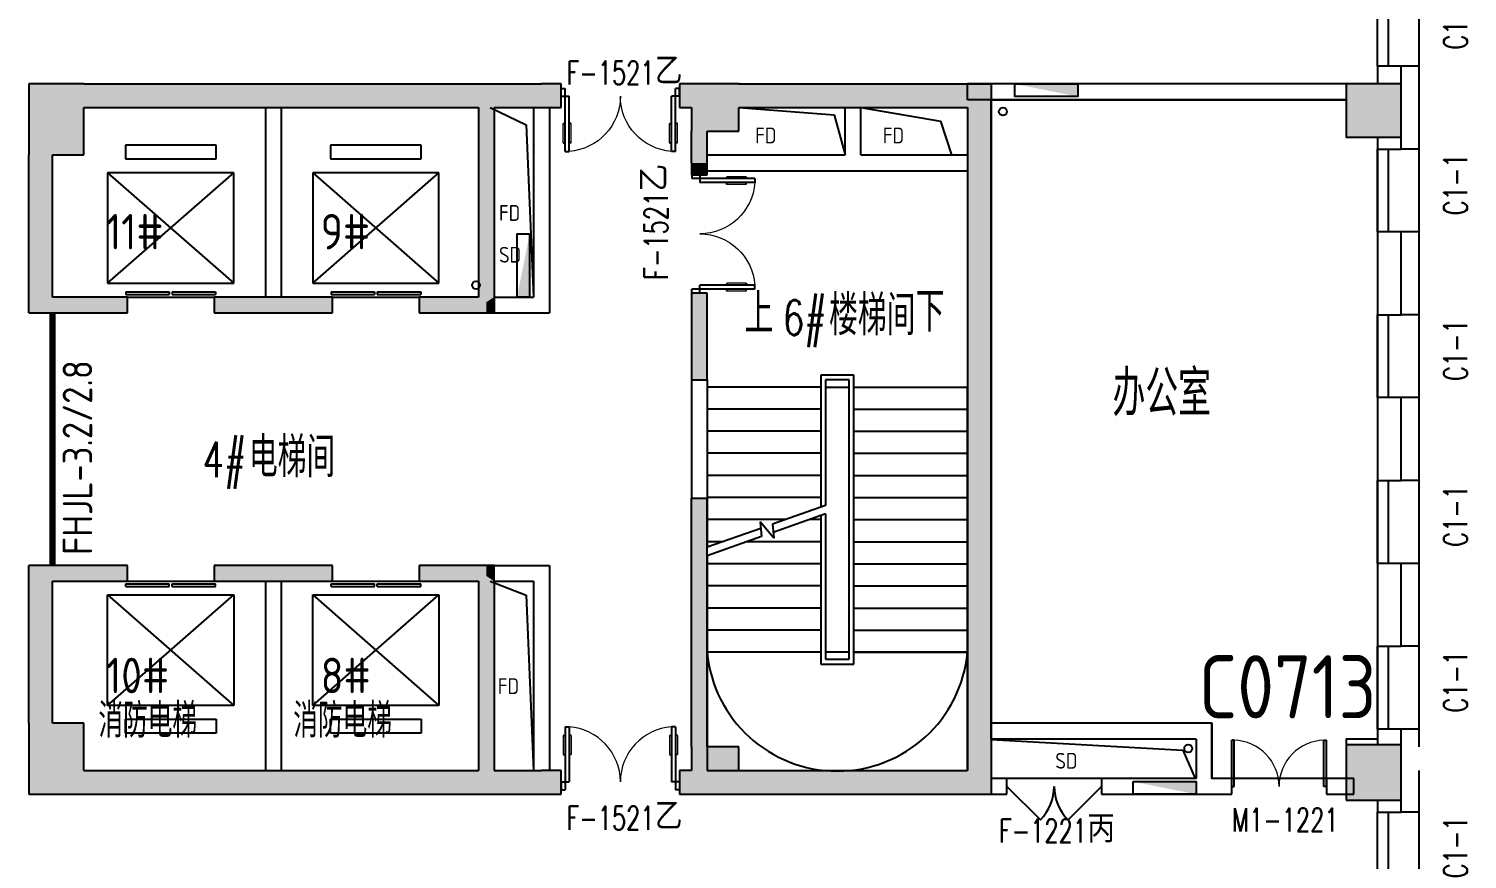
# Model space of a CAD drawing. Extents: x 992195 to 1067992, y 313528 to 416301.
# Drawn here: x 1049756 to 1067992, y 324042 to 334563 of the extents above; entities that cross this region are included whole.
import ezdxf
from ezdxf.enums import TextEntityAlignment as Align

# ---------------------------------------------------------------- set-up
doc = ezdxf.new("R2010")
doc.units = 0
doc.header["$LTSCALE"] = 1000
doc.header["$MEASUREMENT"] = 0
for name, color, linetype in [('body', 30, 'Continuous'), ('name', 1, 'Continuous'), ('RM', 4, 'Continuous'), ('消防', 222, 'Continuous')]:
    doc.layers.add(name, color=color, linetype=linetype)
doc.layers.get('0').freeze()
doc.styles.add('-宋体', font='GBENOR.shx', dxfattribs={"bigfont": 'GBCBIG.shx'})
doc.styles.add('_TCH_DIM', font='SIMPLEX', dxfattribs={"bigfont": 'GBCBIG'})
doc.styles.add('_TCH_WINDOW', font='txt.shx', dxfattribs={"height": 3.5, "bigfont": 'hztxt.shx'})
doc.styles.get("Standard").update_dxf_attribs({"font": 'gbenor.shx', "bigfont": 'gbcbig.shx'})

# ---------------------------------------------------------------- blocks, each defined once
blk = doc.blocks.new('cde')
at = {"layer": '消防'}
blk.add_hatch(color=256, dxfattribs=at).paths.add_polyline_path([(-873426.7166632321, -271674.3896962288), (-874226.7166632321, -271674.3896962288), (-873426.7166632321, -271834.3896962288)])
blk.add_lwpolyline([(-874226.7166632321, -271674.3896962288), (-873426.7166632321, -271674.3896962288), (-873426.7166632321, -271834.3896962288), (-874226.7166632321, -271834.3896962288)], close=True, dxfattribs=at)
blk = doc.blocks.new('dxwq')
at = {"layer": 'name'}
for s, height, p in [('11#', 450, (-1113044.759369836, -382377.215842605)), ('9#', 450, (-1110324.468743895, -382377.2158426062)), ('10#', 450, (-1113044.759369836, -388000.106944336)), ('8#', 450, (-1110324.468743895, -388000.1069443371)), ('消防电梯', 434.0425531914893, (-1110671.466974723, -388561.6542287464))]:
    blk.add_text(s, height=height, dxfattribs=at).set_placement(p)
blk = doc.blocks.new('$WINLIB2D$00000004')
for p, q in [((-0.5, 0.5), (0.5, 0.5)), ((-0.5, 0.2405796575893152), (0.5, 0.2405796575893152)), ((-0.4999999999999999, -0.5), (0.5, -0.5))]:
    blk.add_line(p, q)
blk = doc.blocks.new('$TCHSYS$LDOR22D')
for p, q in [((-0.5166666666663637, 0.8332552583810156), (-0.01666666666671013, 0.8332552583810156)), ((-0.5166666666663637, 0.8332552583810156), (-0.5166666666663637, 0.6666666666662593)), ((-0.01666666666671013, 0.8332552583810156), (-0.01666666666671013, 0.6666666666662593)), ((0.01666666666660888, 0.8332552583810156), (0.01666666666660888, 0.6666666666662593)), ((0.01666666666660888, 0.8332552583810156), (0.5166666666662572, 0.8332552583810156)), ((0.5166666666662572, 0.8332552583810156), (0.5166666666662572, 0.6666666666662593)), ((-0.5166666666663637, 0.6666666666662593), (-0.01666666666671013, 0.6666666666662593)), ((0.01666666666660888, 0.6666666666662593), (0.5166666666662572, 0.6666666666662593)), ((-0.5000000000000071, 0.4999999999999858), (0.5000000000000373, 0.4999999999999858))]:
    blk.add_line(p, q)
blk = doc.blocks.new('$DorLib2D$00000011')
at = {"lineweight": 13}
for p, q in [((-0.4833333268732257, 0.3962051976975873), (-0.4833333268732233, 0.2345635206386193)), ((-0.41666666020649, 0.3962051976975873), (-0.41666666020649, 0.2345635206386193)), ((0.4166666731276766, 0.3962051976975873), (0.4166666731276741, 0.2345635206386193)), ((0.4833333397944098, 0.3962051976975873), (0.4833333397944074, 0.2345635206386193))]:
    blk.add_line(p, q, dxfattribs=at)
for p, q in [((-0.4833333268732257, 0.3962051976975873), (-0.466666660206538, 0.3962051976975872)), ((-0.4666666602065375, 0.4708801651422996), (-0.46666666020654, -0.06245316819156697)), ((-0.4666666602065375, 0.4708801651422996), (-0.4333333268731733, 0.4708801651422999)), ((-0.4333333268731733, 0.4708801651422999), (-0.4333333268731709, 0.004213498475166344)), ((-0.41666666020649, 0.3962051976975873), (-0.4333333268731729, 0.3962051976975873)), ((0.4166666731276766, 0.3962051976975873), (0.4333333397943595, 0.3962051976975873)), ((0.4333333397943598, 0.4708801651422999), (0.4333333397943574, 0.004213498475166344)), ((0.4666666731277241, 0.4708801651422996), (0.4333333397943598, 0.4708801651422999)), ((0.4666666731277241, 0.4708801651422996), (0.4666666731277265, -0.06245316819156697)), ((0.4833333397944098, 0.3962051976975873), (0.4666666731277244, 0.3962051976975872)), ((-0.4833333268732233, 0.2345635206386193), (-0.4666666602065386, 0.2345635206386192)), ((-0.41666666020649, 0.2345635206386193), (-0.4333333268731721, 0.2345635206386192)), ((0.4166666731276741, 0.2345635206386193), (0.4333333397943586, 0.2345635206386192)), ((0.4833333397944074, 0.2345635206386193), (0.4666666731277251, 0.2345635206386192)), ((-0.4999999935399067, 0.004213498475166344), (-0.4333333268731709, 0.004213498475166344)), ((-0.4999999935399042, 0.004213498475176044), (-0.4999999935399067, -0.06245316819156697)), ((0.5000000064610932, 0.004213498475166344), (0.4333333397943574, 0.004213498475166344)), ((0.5000000064610907, 0.004213498475176044), (0.5000000064610932, -0.06245316819156697)), ((-0.4999999935399067, -0.06245316819156697), (-0.46666666020654, -0.06245316819156697)), ((0.5000000064610932, -0.06245316819156697), (0.4666666731277265, -0.06245316819156697))]:
    blk.add_line(p, q)
for centre, start, end in [((-0.46666666020654, 0.004213498475166344), 0, 85.90395624184767), ((0.4666666731277265, 0.004213498475166344), 94.09604375815232, 180)]:
    blk.add_arc(centre, 0.4666666666671332, start, end, dxfattribs=at)
blk = doc.blocks.new('$DorLib2D$00000002')
for p, q in [((-0.5, -5.684341886080802e-17), (-0.5000000000000007, 0.4875)), ((-0.4750000000000007, 0.4875), (-0.5000000000000007, 0.4875)), ((-0.475, -2.842170943040401e-17), (-0.4750000000000007, 0.4875)), ((0.475, -2.842170943040401e-17), (0.4750000000000007, 0.4875)), ((0.4750000000000007, 0.4875), (0.5000000000000007, 0.4875)), ((0.5, -5.684341886080802e-17), (0.5000000000000007, 0.4875)), ((-0.5, -5.684341886080802e-17), (-0.475, -2.842170943040401e-17)), ((0.5, -5.684341886080802e-17), (0.475, -2.842170943040401e-17))]:
    blk.add_line(p, q)
at = {"lineweight": 13}
for centre, start, end in [((-0.4875, -4.263256414560601e-17), 0, 88.53071641864632), ((0.4875, -4.263256414560601e-17), 91.4692835813537, 180)]:
    blk.add_arc(centre, 0.4875, start, end, dxfattribs=at)
blk = doc.blocks.new('$DorLib2D$00000116')
at = {"color": 0}
for p, q in [((-0.4999999999999929, 7.105427357601002e-15), (-0.146446609406766, 0.353553390593234)), ((0.5000000000000071, 7.105427357601002e-15), (0.1464466094067731, 0.353553390593234))]:
    blk.add_line(p, q, dxfattribs=at)
for centre, radius, start, end in [((-0.4999999999984652, 4.831690603168681e-13), 0.4999999999984674, 0, 45), ((0.4999999999977511, 9.059419880941277e-13), 0.4999999999976598, 135, 180)]:
    blk.add_arc(centre, radius, start, end, dxfattribs=at)

msp = doc.modelspace()

# ---------------------------------------------------------------- hatches: boundary and pattern name
at = {"layer": 'body'}
for points in [[(1049756.151256799, 332964.5067240081), (1050456.151256799, 332964.5067240081), (1050456.151256799, 333864.5067240081), (1049756.151256799, 333864.5067240081)], [(1050456.151256799, 333864.5067240081), (1050456.151256799, 333564.5067240141), (1052856.151256813, 333564.5067240139), (1052856.151256813, 333864.5067240139)], [(1052856.151256813, 333864.5067240139), (1052856.151256813, 333564.5067240139), (1055456.151256816, 333564.5067240134), (1055556.151256816, 333664.5067240105), (1055556.151256816, 333864.5067240136)], [(1055556.151256816, 333664.5067240105), (1055656.151256816, 333564.5067240045), (1056256.151256796, 333564.5067240135), (1056256.151256796, 333864.5067240135), (1055556.151256816, 333864.5067240136)], [(1056256.151256796, 333564.5067240135), (1056506.151256814, 333564.5067240083), (1056506.151256814, 333864.5067240143), (1056256.151256796, 333864.5067240135)], [(1058156.151256809, 333864.5067240132), (1058006.151256814, 333864.5067240141), (1058006.151256814, 333564.5067240081), (1058156.151256809, 333564.5067240132)], [(1058156.151256809, 333264.5028177786), (1058756.151256827, 333264.5028177786), (1058756.151256827, 333864.5067241075), (1058156.151256809, 333864.5067241075)], [(1058756.151256827, 333864.5067241075), (1058756.151256827, 333564.5067241117), (1060206.151256826, 333564.5067241128), (1060206.151256826, 333864.5067241128)], [(1060206.151256826, 333864.5067241128), (1060206.151256826, 333564.5067241128), (1061656.151256848, 333564.5067241197), (1061956.151256845, 333864.5067241178)], [(1061956.151256845, 333864.5067241178), (1061656.151256848, 333564.5067241197), (1061656.151256837, 332864.5067240068), (1061956.151256837, 332864.5067240068)], [(1066456.182506816, 333189.5028170921), (1067156.151256817, 333189.5028170921), (1067156.151256817, 333864.5067239652), (1066456.182506816, 333864.5067239652)], [(1055556.151256816, 333664.5067240105), (1055456.151256816, 333564.5067240134), (1055456.151256815, 331164.5067240107), (1055556.151256815, 331097.8400573903), (1055656.151256815, 331164.5067241456), (1055656.151256816, 333564.5067240045)], [(1058356.151256809, 333264.5028177786), (1058156.15125681, 333264.5028177786), (1058156.15125681, 332864.5067240042), (1058356.15125681, 332864.5067240041)], [(1050056.151256807, 332964.5067240081), (1049756.151256807, 332964.5067240081), (1049756.151256806, 330964.5067240149), (1050056.151256806, 331164.5067240145)], [(1058156.15125681, 332864.5067240042), (1058156.15125681, 332714.5067239953), (1058356.151256811, 332714.5067239952), (1058356.15125681, 332864.5067240041)], [(1061956.151256837, 332864.5067240068), (1061656.151256837, 332864.5067240068), (1061656.151256836, 325164.5067241082), (1061956.151256836, 324864.5067241083)], [(1058356.151256808, 330114.5028177632), (1058356.15125681, 331214.5067240143), (1058156.151256809, 331214.5067240144), (1058156.151256808, 330114.5028177634)], [(1049756.151256806, 330964.5067240149), (1051006.151256818, 330964.5067240185), (1051006.151256818, 331164.5067240144), (1050056.151256806, 331164.5067240145)], [(1052856.151256813, 331164.506724016), (1052106.151256799, 331164.506724015), (1052106.151256799, 330964.5067240189), (1052856.151256813, 330964.506724016)], [(1052856.151256813, 330964.506724016), (1053606.151256816, 330964.5067240173), (1053606.151256816, 331164.5067240153), (1052856.151256813, 331164.506724016)], [(1055456.151256815, 331164.5067240107), (1054706.151256816, 331164.5067240131), (1054706.151256816, 330964.5067240168), (1055556.151256814, 330964.5067240149), (1055556.151256815, 331097.8400573903)], [(1055556.151256815, 331097.8400573904), (1055556.151256814, 330964.5067240149), (1055656.151256814, 330964.5067240148), (1055656.151256814, 331164.5067240148)], [(1058156.151256794, 325464.5067241041), (1058356.151256794, 325464.5067241038), (1058356.1512568, 328614.5028177631), (1058156.1512568, 328614.5028177635)], [(1049756.151256824, 325764.5067240817), (1050056.151256805, 325764.5067240817), (1050056.151256802, 327564.5067240188), (1049756.151256802, 327764.5067240184)], [(1050056.151256802, 327564.5067240188), (1051006.151256813, 327564.506724022), (1051006.151256813, 327764.5067240183), (1049756.151256802, 327764.5067240184)], [(1052856.151256813, 327764.5067240178), (1052106.151256794, 327764.5067240181), (1052106.151256794, 327564.5067240217), (1052856.151256813, 327564.5067240178)], [(1052856.151256813, 327564.5067240178), (1053606.151256811, 327564.506724019), (1053606.151256811, 327764.5067240221), (1052856.151256813, 327764.5067240178)], [(1055556.151256785, 327764.5067240184), (1054706.15125683, 327764.5067240223), (1054706.15125683, 327564.5067240177), (1055456.151256786, 327564.5067240148), (1055556.151256784, 327631.1733907122)], [(1055656.151256815, 327764.5067240184), (1055556.151256785, 327764.5067240184), (1055556.151256784, 327631.1733907122), (1055656.151256781, 327564.5067241034)], [(1055556.151256784, 327631.1733907122), (1055456.151256786, 327564.5067240148), (1055456.151256786, 325164.5067240921), (1055556.151256783, 325064.5067240917), (1055656.15125678, 325164.5067240907), (1055656.151256781, 327564.5067241034)], [(1049756.151256824, 324864.5067240817), (1050456.151256824, 324864.5067240817), (1050456.151256824, 325764.5067240817), (1049756.151256824, 325764.5067240817)], [(1058156.151256816, 324864.5106303496), (1058756.151256816, 324864.5106303496), (1058756.151256821, 325464.5067241039), (1058156.15125682, 325464.5067241039)], [(1066456.182506816, 324789.5028174025), (1067156.151256817, 324789.5028174025), (1067156.151256817, 325489.5028173248), (1066456.182506816, 325489.5028173248)], [(1050456.151256824, 325164.5067240795), (1050456.151256824, 324864.5067240795), (1052856.151256813, 324864.5067240855), (1052856.151256812, 325164.5067240855)], [(1052856.151256812, 325164.5067240855), (1052856.151256813, 324864.5067240855), (1055556.151256785, 324864.5067240922), (1055556.151256783, 325064.5067240917), (1055456.151256786, 325164.5067240921)], [(1055556.151256783, 325064.5067240917), (1055556.151256785, 324864.5067240922), (1056256.151256838, 324864.5067240939), (1056256.151256838, 325164.5067240939), (1055656.15125678, 325164.5067240907)], [(1056256.151256838, 324864.5067240939), (1056506.151256806, 324864.5067240954), (1056506.151256805, 325164.5067240947), (1056256.151256838, 325164.5067240939)], [(1058456.151256792, 324864.5106303496), (1058156.151256816, 324864.5106303496), (1058156.151256818, 325164.5067240988), (1058006.151256805, 325164.5067240985), (1058006.151256806, 324864.5067240991), (1058456.151256792, 324864.5067240994)], [(1058756.151256819, 325164.5067241002), (1058756.151256816, 324864.5106303496), (1058456.151256792, 324864.5106303496), (1058456.151256792, 324864.5067240994), (1061956.151256836, 324864.5067241083), (1061656.151256836, 325164.5067241082)]]:
    msp.add_hatch(color=256, dxfattribs=at).paths.add_polyline_path(points)

# ---------------------------------------------------------------- linework, layer by layer
for p, q in [((1067156.151256807, 334089.5067241414), (1066856.151256807, 334089.5067241414)), ((1066856.151256807, 334089.5067241414), (1066856.151256805, 333864.5067241082)), ((1067156.151256805, 333864.5067241082), (1067156.151256807, 334089.5067241414)), ((1067381.151256803, 334089.5067241414), (1067156.151256805, 334089.5067241414)), ((1067381.151256805, 333864.5067241082), (1067381.151256803, 334089.5067241414)), ((1050456.151256799, 333864.5067240081), (1049756.151256799, 333864.5067240081)), ((1049756.151256799, 333864.5067240081), (1049756.151256799, 332964.5067240081)), ((1050456.151256799, 333864.5067240106), (1052856.151256813, 333864.5067240139)), ((1052856.151256813, 333864.5067240139), (1055556.151256816, 333864.5067240136)), ((1055556.151256816, 333864.5067240136), (1056256.151256796, 333864.5067240135)), ((1056506.151256814, 333864.5067240143), (1056256.151256796, 333864.5067240135)), ((1056506.151256814, 333564.5067240083), (1056506.151256814, 333864.5067240143)), ((1058156.151256809, 333864.5067240132), (1058006.151256814, 333864.5067240141)), ((1058006.151256814, 333864.5067240141), (1058006.151256814, 333564.5067240081)), ((1058756.151256827, 333864.5067241075), (1058156.151256809, 333864.5067241075)), ((1058756.151256817, 333864.5067241173), (1060206.151256826, 333864.5067241128)), ((1060206.151256826, 333864.5067241128), (1061956.151256845, 333864.5067241178)), ((1066456.182506805, 333864.5067240065), (1061656.151256838, 333864.5067240064)), ((1061656.151256838, 333664.5067240064), (1061656.151256838, 333864.5067240064)), ((1061956.151256845, 333864.5067241178), (1061956.151256837, 332864.5067240068)), ((1067156.151256817, 333864.5067239652), (1066456.182506816, 333864.5067239652)), ((1066456.182506816, 333864.5067239652), (1066456.182506816, 333189.5028170921)), ((1067156.151256817, 333189.5028170921), (1067156.151256817, 333864.5067239652)), ((1067381.151256804, 333039.5067240924), (1067381.151256805, 333864.5028178593)), ((1050456.151256799, 333564.5067240162), (1052856.151256813, 333564.5067240139)), ((1050456.151256799, 332964.5067240081), (1050456.151256799, 333564.506724013)), ((1052756.15125681, 333564.5067240137), (1052756.151256811, 331164.5067240147)), ((1052856.151256813, 333564.5067240139), (1055456.151256816, 333564.5067240134)), ((1052956.151256816, 333564.5067240137), (1052956.151256816, 331164.5067240148)), ((1055456.151256816, 333564.5067240134), (1055456.151256815, 331164.5067240107)), ((1055606.151256771, 333564.5067241077), (1056061.274735368, 333348.3081023513)), ((1055656.151256816, 333564.5067240045), (1055656.151256815, 331164.5067241456)), ((1055656.151256816, 333564.5067240045), (1056256.151256796, 333564.5067240135)), ((1056156.151256795, 333564.5067240044), (1056156.151256795, 331164.5067240076)), ((1056256.151256796, 333564.5067240135), (1056506.151256814, 333564.5067240083)), ((1056356.151256793, 333564.5067240044), (1056356.151256794, 330964.5067240099)), ((1058006.151256814, 333564.5067240081), (1058156.151256809, 333564.5067240132)), ((1058156.15125682, 333564.5067240132), (1058156.151256809, 333264.5028177786)), ((1058756.151256816, 333564.5067241132), (1059966.688897853, 333474.1424170993)), ((1058756.151256817, 333564.5067241134), (1060206.151256826, 333564.5067241128)), ((1058756.151256827, 333264.5028177786), (1058756.151256817, 333564.50672411)), ((1060106.151256829, 332964.5067240037), (1060106.15125683, 333564.5067241131)), ((1060206.151256826, 333564.5067241128), (1061656.151256848, 333564.5067241197)), ((1060306.151256834, 333564.5067241126), (1061316.688897912, 333390.7266543216)), ((1060306.151256823, 332964.5067240063), (1060306.151256824, 333564.5067241133)), ((1066456.182506805, 333664.5067240065), (1061656.151256838, 333664.5067240064)), ((1061656.151256848, 333564.5067241197), (1061656.151256837, 332864.5067240068)), ((1059966.688897853, 333474.1424170993), (1060106.151256796, 332964.5067240143)), ((1061316.688897912, 333390.7266543216), (1061456.151256855, 332964.5067240109)), ((1056061.274735368, 333348.3081023513), (1056156.151256797, 331164.5067239986)), ((1058156.15125681, 332864.5067240042), (1058156.151256816, 333264.5028177924)), ((1058356.151256822, 333264.5028177924), (1058756.151256827, 333264.5028177786)), ((1058356.15125681, 332864.5067240041), (1058356.151256811, 333264.5028177924)), ((1066456.182506816, 333189.5028170921), (1067156.151256817, 333189.5028170921)), ((1066856.151256804, 333189.5028170417), (1066856.151256804, 333039.5067240924)), ((1067156.151256804, 333039.5067240924), (1067156.151256871, 333189.5028170417)), ((1050981.151256811, 333089.5067240148), (1050981.151256811, 332914.5067240137)), ((1052131.15125681, 333089.5067240146), (1050981.151256811, 333089.5067240148)), ((1052131.15125681, 332914.5067240136), (1052131.15125681, 333089.5067240146)), ((1053581.151256817, 333089.5067240148), (1053581.151256817, 332914.5067240137)), ((1054731.151256816, 333089.5067240146), (1053581.151256817, 333089.5067240148)), ((1054731.151256816, 332914.5067240135), (1054731.151256816, 333089.5067240146)), ((1066856.151256804, 333039.5067240924), (1067156.151256804, 333039.5067240924)), ((1067381.151256804, 333039.5067240924), (1067156.151256805, 333039.5067240924)), ((1049756.151256806, 330964.5067240149), (1049756.15125681, 332964.5067240059)), ((1050056.151256806, 331164.5067240145), (1050056.151256805, 332964.5067240059)), ((1050056.151256806, 332964.5067240059), (1050456.151256799, 332964.5067240081)), ((1050981.151256811, 332914.5067240137), (1052131.15125681, 332914.5067240136)), ((1053581.151256817, 332914.5067240137), (1054731.151256816, 332914.5067240135)), ((1058156.15125681, 332864.5067240042), (1058156.15125681, 332714.5067239953)), ((1058356.151256811, 332964.5067240025), (1060106.151256829, 332964.5067240037)), ((1058356.151256811, 332714.5067239952), (1058356.15125681, 332864.5067240041)), ((1060306.151256823, 332964.5067240063), (1061656.151256837, 332964.5067240074)), ((1061656.151256837, 332864.5067240068), (1061656.151256836, 325164.5067241082)), ((1061956.151256837, 332864.5067240068), (1061956.151256836, 324864.5067241083)), ((1050756.151256811, 332739.506724016), (1050756.15125681, 331339.5067240139)), ((1052356.15125681, 332739.5067240159), (1050756.151256811, 332739.506724016)), ((1050756.151256811, 332739.506724016), (1052356.151256809, 331339.5067240138)), ((1050756.15125681, 331339.5067240139), (1052356.15125681, 332739.5067240159)), ((1052356.151256809, 331339.5067240138), (1052356.15125681, 332739.5067240159)), ((1053356.151256817, 332739.506724016), (1053356.151256816, 331339.5067240139)), ((1054956.151256816, 332739.5067240158), (1053356.151256817, 332739.506724016)), ((1053356.151256817, 332739.506724016), (1054956.151256816, 331339.5067240137)), ((1053356.151256816, 331339.5067240139), (1054956.151256816, 332739.5067240158)), ((1054956.151256816, 331339.5067240137), (1054956.151256816, 332739.5067240158)), ((1058156.15125681, 332714.5067239953), (1058356.151256811, 332714.5067239952)), ((1058356.151256811, 332764.5067240039), (1060206.151256824, 332764.5067240054)), ((1060206.151256824, 332764.5067240054), (1061656.151256837, 332764.5067240092)), ((1067156.151256804, 331989.5067240924), (1066856.151256804, 331989.5067240924)), ((1066856.151256804, 331989.5067240924), (1066856.151256804, 330939.5067241432)), ((1067156.151256804, 330939.5067241432), (1067156.151256804, 331989.5067240924)), ((1067381.151256804, 331989.5067240924), (1067156.151256805, 331989.5067240924)), ((1067381.151256804, 330939.5067241433), (1067381.151256804, 331989.5067240924)), ((1050756.15125681, 331339.5067240139), (1052356.151256809, 331339.5067240138)), ((1053356.151256816, 331339.5067240139), (1054956.151256816, 331339.5067240137)), ((1058356.15125681, 331214.5067240143), (1058156.151256809, 331214.5067240144)), ((1058156.151256809, 331214.5067240144), (1058156.151256808, 330114.5028177634)), ((1058356.151256808, 330114.5028177632), (1058356.15125681, 331214.5067240143)), ((1051006.151256818, 331164.5067240144), (1050056.151256806, 331164.5067240145)), ((1051006.151256818, 330964.5067240185), (1051006.151256818, 331164.5067240144)), ((1052856.151256813, 331164.506724016), (1052106.151256799, 331164.506724015)), ((1052106.151256799, 331164.506724015), (1052106.151256799, 330964.5067240189)), ((1053606.151256816, 331164.5067240153), (1052856.151256813, 331164.506724016)), ((1053606.151256816, 330964.5067240173), (1053606.151256816, 331164.5067240153)), ((1055456.151256815, 331164.5067240107), (1054706.151256816, 331164.5067240131)), ((1054706.151256816, 331164.5067240131), (1054706.151256816, 330964.5067240168)), ((1055656.151256818, 331164.5067240149), (1056156.151256795, 331164.5067240076)), ((1055656.151256815, 331164.5067241456), (1055656.151256814, 331164.5067240148)), ((1055656.151256814, 331164.5067240148), (1055656.151256814, 330964.5067240148)), ((1049756.151256806, 330964.5067240149), (1051006.151256818, 330964.5067240185)), ((1052106.151256799, 330964.5067240189), (1052856.151256813, 330964.506724016)), ((1052856.151256813, 330964.506724016), (1053606.151256816, 330964.5067240173)), ((1054706.151256816, 330964.5067240168), (1055556.151256814, 330964.5067240149)), ((1055556.151256814, 330964.5067240149), (1055656.151256814, 330964.5067240148)), ((1055656.151256811, 330964.5067240149), (1056356.151256794, 330964.5067240099)), ((1066856.151256804, 330939.5067241432), (1067156.151256804, 330939.5067241432)), ((1067381.151256804, 330939.5067241433), (1067156.151256805, 330939.5067241433)), ((1058156.151256816, 330114.5028177635), (1058156.151256816, 328614.5028177639)), ((1058156.151256808, 330114.5028177634), (1058356.151256808, 330114.5028177632)), ((1058356.151256808, 330114.5028177634), (1058356.1512568, 328614.5028177635)), ((1060216.151256843, 330174.506724146), (1059796.151256838, 330174.5067241458)), ((1059796.151256838, 330174.5067241458), (1059796.151256836, 328500.651193071)), ((1060156.151256839, 330114.5067241036), (1059856.151256838, 330114.5067241035)), ((1059856.151256838, 330114.5067241035), (1059856.151256839, 328521.7930410463)), ((1060156.15125684, 326574.5067241087), (1060156.151256839, 330114.5067241036)), ((1060216.151256844, 326514.5067241087), (1060216.151256843, 330174.506724146)), ((1058356.151256839, 330024.5067241058), (1058356.151256839, 327993.2468416988)), ((1059796.151256836, 330024.5067241124), (1058356.151256839, 330024.5067241058)), ((1059856.151256839, 330024.5067241063), (1059856.151256839, 328521.7930410462)), ((1059856.151256839, 330024.5067241063), (1060156.15125684, 330024.5067241063)), ((1060156.15125684, 326664.5067241063), (1060156.15125684, 330024.5067241063)), ((1060216.151256845, 330024.506724112), (1061656.15125684, 330024.5067241063)), ((1061656.15125684, 326664.5067241063), (1061656.15125684, 330024.5067241063)), ((1059796.151256836, 329744.5067241124), (1058356.151256839, 329744.5067241058)), ((1060216.151256845, 329744.506724112), (1061656.15125684, 329744.5067241063)), ((1067156.151256804, 329889.5067241432), (1066856.151256804, 329889.5067241432)), ((1066856.151256804, 329889.5067241432), (1066856.151256804, 328839.5067241432)), ((1067156.151256804, 328839.5067241432), (1067156.151256804, 329889.5067241432)), ((1067381.151256804, 329889.5067241433), (1067156.151256805, 329889.5067241433)), ((1067381.151256804, 328839.5067241433), (1067381.151256804, 329889.5067241433)), ((1059796.151256836, 329464.5067241123), (1058356.151256839, 329464.5067241058)), ((1060216.151256846, 329464.506724112), (1061656.15125684, 329464.5067241063)), ((1059796.151256836, 329184.5067241123), (1058356.151256839, 329184.5067241058)), ((1060216.151256846, 329184.506724112), (1061656.15125684, 329184.5067241063)), ((1059796.151256836, 328904.5067241123), (1058356.151256839, 328904.5067241058)), ((1060216.151256846, 328904.506724112), (1061656.15125684, 328904.5067241063)), ((1066856.151256804, 328839.5067241432), (1067156.151256804, 328839.5067241432)), ((1067381.151256804, 328839.5067241433), (1067156.151256805, 328839.5067241432)), ((1059796.151256836, 328624.5067241021), (1058356.151256839, 328624.5067241058)), ((1060216.151256846, 328624.506724112), (1061656.15125684, 328624.5067241063)), ((1058156.151256794, 325464.5067241041), (1058156.1512568, 328614.5028177635)), ((1058156.1512568, 328614.5028177635), (1058356.1512568, 328614.5028177631)), ((1058356.151256794, 325464.5067241038), (1058356.1512568, 328614.5028177631)), ((1059856.151256839, 328521.7930410585), (1059186.901607497, 328285.9734686702)), ((1059353.017423465, 328344.5067241136), (1058356.15125684, 328344.5067241058)), ((1059200.623700466, 328108.0704373915), (1059029.860047359, 328315.8828946096)), ((1059029.860047359, 328315.8828946096), (1059044.222931632, 328129.6721862248)), ((1059186.901607497, 328285.9734686702), (1059200.623700466, 328108.0704373915)), ((1059856.151256839, 328415.7666065187), (1059194.863295622, 328182.7524474639)), ((1059796.151256836, 328344.5067241124), (1059653.917613419, 328344.5067241149)), ((1059796.151256837, 328394.6247585476), (1059796.151256839, 326514.5067241086)), ((1059856.151256839, 328415.7666065228), (1059856.15125684, 326664.5067241063)), ((1059856.151256839, 328415.7666065228), (1059856.151256839, 326574.5067241086)), ((1060216.151256846, 328344.506724112), (1061656.15125684, 328344.5067241063)), ((1059036.261243507, 328232.8932074312), (1058356.151256839, 327993.2468416896)), ((1059044.222931632, 328129.6721862248), (1058356.151256839, 327887.2204071486)), ((1058558.384900259, 328064.5067241094), (1058356.15125684, 328064.5067241058)), ((1059796.151256837, 328064.5067241124), (1058859.285090299, 328064.5067241108)), ((1060216.151256846, 328064.506724112), (1061656.15125684, 328064.5067241063)), ((1049756.151256805, 325764.5067240932), (1049756.151256802, 327764.5067240184)), ((1051006.151256813, 327764.5067240183), (1049756.151256802, 327764.5067240184)), ((1051006.151256813, 327564.506724022), (1051006.151256813, 327764.5067240183)), ((1052856.151256813, 327764.5067240178), (1052106.151256794, 327764.5067240181)), ((1052106.151256794, 327764.5067240181), (1052106.151256794, 327564.5067240217)), ((1053606.151256811, 327764.5067240221), (1052856.151256813, 327764.5067240178)), ((1053606.151256811, 327564.506724019), (1053606.151256811, 327764.5067240221)), ((1055556.151256785, 327764.5067240184), (1054706.15125683, 327764.5067240223)), ((1054706.15125683, 327764.5067240223), (1054706.15125683, 327564.5067240177)), ((1055656.151256815, 327764.5067240184), (1055556.151256785, 327764.5067240184)), ((1055656.151256815, 327564.5067240184), (1055656.151256815, 327764.5067240184)), ((1055656.151256815, 327764.5067240177), (1056356.15125684, 327764.5067240195)), ((1056356.15125684, 327764.5067240195), (1056356.151256836, 325164.5067240944)), ((1058356.151256839, 327887.2204071401), (1058356.15125684, 326664.5067241058)), ((1059796.151256837, 327784.5067241124), (1058356.15125684, 327784.5067241058)), ((1060216.151256846, 327784.506724112), (1061656.15125684, 327784.5067241063)), ((1067156.151256804, 327789.5067241432), (1066856.151256804, 327789.5067241432)), ((1066856.151256804, 327789.5067241432), (1066856.151256804, 326739.5067241432)), ((1067156.151256804, 326739.5067241432), (1067156.151256804, 327789.5067241432)), ((1067381.151256804, 327789.5067241433), (1067156.151256805, 327789.5067241433)), ((1067381.151256804, 326739.5067241433), (1067381.151256804, 327789.5067241433)), ((1050056.151256801, 325764.5067240931), (1050056.151256802, 327564.5067240188)), ((1050056.151256802, 327564.5067240188), (1051006.151256813, 327564.506724022)), ((1052106.151256794, 327564.5067240217), (1052856.151256813, 327564.5067240178)), ((1052756.151256815, 327564.5067240142), (1052756.151256815, 325164.5067240875)), ((1052856.151256813, 327564.5067240178), (1053606.151256811, 327564.506724019)), ((1052956.151256814, 327564.5067240143), (1052956.151256814, 325164.506724088)), ((1054706.15125683, 327564.5067240177), (1055456.151256786, 327564.5067240148)), ((1055456.151256786, 327564.5067240148), (1055456.151256786, 325164.5067240921)), ((1055606.151256784, 327564.5067240177), (1056061.274735334, 327388.5811427599)), ((1055656.151256815, 327564.5067240184), (1055656.151256781, 327564.5067241034)), ((1055656.151256781, 327564.5067241034), (1055656.15125678, 325164.5067240907)), ((1055656.151256815, 327564.5067240177), (1056156.151256845, 327564.5067240177)), ((1056156.151256845, 327564.5067240177), (1056156.151256842, 325164.5067240939)), ((1050756.151256811, 325989.5067240174), (1050756.15125681, 327389.5067240195)), ((1050756.15125681, 327389.5067240195), (1052356.151256809, 327389.5067240197)), ((1050756.151256811, 325989.5067240174), (1052356.151256809, 327389.5067240197)), ((1050756.15125681, 327389.5067240195), (1052356.15125681, 325989.5067240176)), ((1052356.151256809, 327389.5067240197), (1052356.15125681, 325989.5067240176)), ((1053356.151256817, 325989.5067240174), (1053356.151256816, 327389.5067240195)), ((1053356.151256816, 327389.5067240195), (1054956.151256816, 327389.5067240198)), ((1053356.151256817, 325989.5067240174), (1054956.151256816, 327389.5067240198)), ((1053356.151256816, 327389.5067240195), (1054956.151256816, 325989.5067240177)), ((1054956.151256816, 327389.5067240198), (1054956.151256816, 325989.5067240177)), ((1056061.274735334, 327388.5811427599), (1056156.151256839, 325164.5067240941)), ((1059796.151256837, 327504.5067241124), (1058356.15125684, 327504.5067241058)), ((1060216.151256846, 327504.506724112), (1061656.15125684, 327504.5067241063)), ((1059796.151256837, 327224.5067241124), (1058356.15125684, 327224.5067241058)), ((1060216.151256846, 327224.506724112), (1061656.15125684, 327224.5067241063)), ((1059796.151256837, 326944.5067241124), (1058356.15125684, 326944.5067241058)), ((1060216.151256846, 326944.506724112), (1061656.15125684, 326944.5067241063)), ((1059796.151256837, 326664.5067241124), (1058356.15125684, 326664.5067241058)), ((1058356.15125684, 326664.5067241058), (1058356.15125684, 325164.5067241058)), ((1059796.151256837, 326664.5067241081), (1058356.15125684, 326664.5067241058)), ((1060156.151256838, 326664.5067241068), (1059856.15125684, 326664.5067241081)), ((1060216.151256846, 326664.506724112), (1061656.15125684, 326664.5067241063)), ((1061656.15125684, 326664.5067241068), (1060216.151256846, 326664.5067241067)), ((1061656.15125684, 325164.5067241068), (1061656.15125684, 326664.5067241068)), ((1066856.151256804, 326739.5067241432), (1067156.151256804, 326739.5067241432)), ((1067381.151256804, 326739.5067241433), (1067156.151256806, 326739.5067241433)), ((1059796.151256839, 326514.5067241086), (1060216.151256844, 326514.5067241087)), ((1059856.151256839, 326574.5067241086), (1060156.15125684, 326574.5067241087)), ((1052356.15125681, 325989.5067240176), (1050756.151256811, 325989.5067240174)), ((1054956.151256816, 325989.5067240177), (1053356.151256817, 325989.5067240174)), ((1049756.151256824, 325764.5067240817), (1049756.151256824, 324864.5067240817)), ((1050456.151256824, 325764.5067240817), (1050056.151256808, 325764.5067240931)), ((1050456.151256833, 325164.5067240798), (1050456.151256824, 325764.5067240817)), ((1050981.151256811, 325639.5067240186), (1050981.151256811, 325814.5067240198)), ((1050981.151256811, 325814.5067240198), (1052131.15125681, 325814.5067240199)), ((1052131.15125681, 325814.5067240199), (1052131.15125681, 325639.5067240188)), ((1053581.151256817, 325639.5067240187), (1053581.151256817, 325814.5067240198)), ((1053581.151256817, 325814.5067240198), (1054731.151256816, 325814.5067240199)), ((1054731.151256816, 325814.5067240199), (1054731.151256816, 325639.5067240188)), ((1064756.182506768, 325764.5067240157), (1061956.151256837, 325764.5067240141)), ((1061956.151256837, 325564.5067240141), (1061956.151256837, 325764.5067240141)), ((1064756.182506768, 325764.5067240157), (1064756.182506826, 325064.5067240174)), ((1052131.15125681, 325639.5067240188), (1050981.151256811, 325639.5067240186)), ((1054731.151256816, 325639.5067240188), (1053581.151256817, 325639.5067240187)), ((1064556.182506806, 325564.5067240122), (1061956.151256837, 325564.5067240141)), ((1061956.151256836, 325557.625836134), (1064385.915876066, 325422.7046726951)), ((1064556.182506806, 325564.5067240122), (1064556.182506847, 325064.5067240121)), ((1067156.151256804, 325689.5067241432), (1066856.151256804, 325689.5067241432)), ((1066856.151256804, 325689.5067241432), (1066856.151256682, 325489.502817316)), ((1067156.151256909, 325489.502817316), (1067156.151256804, 325689.5067241432)), ((1067381.151256804, 325689.5067241433), (1067156.151256806, 325689.5067241433)), ((1067381.151256806, 325464.5067241101), (1067381.151256804, 325689.5067241433)), ((1058156.15125682, 325464.5067241039), (1058156.151256818, 325164.506724099)), ((1058756.151256821, 325464.5067241039), (1058356.151256795, 325464.5067241021)), ((1058756.151256815, 325164.5067241008), (1058756.151256821, 325464.5067241039)), ((1064385.915876066, 325422.7046726951), (1064543.406450292, 325064.5067240121)), ((1067156.151256817, 325489.5028173248), (1066456.182506816, 325489.5028173248)), ((1066456.182506816, 325489.5028173248), (1066456.182506816, 324789.5028174025)), ((1067156.151256817, 324789.5028174025), (1067156.151256817, 325489.5028173248)), ((1050456.151256833, 325164.5067240819), (1052856.151256812, 325164.5067240855)), ((1052856.151256812, 325164.5067240855), (1055456.151256786, 325164.5067240921)), ((1055656.15125678, 325164.5067240907), (1056256.151256838, 325164.5067240939)), ((1056506.151256805, 325164.5067240947), (1056256.151256838, 325164.5067240939)), ((1056506.151256806, 324864.5067240954), (1056506.151256805, 325164.5067240947)), ((1058156.151256818, 325164.5067240678), (1058006.151256805, 325164.5067240985)), ((1058006.151256805, 325164.5067240985), (1058006.151256806, 324864.5067240991)), ((1058356.15125684, 325164.5067241058), (1061656.15125684, 325164.5067241068)), ((1058756.151256815, 325164.5067241045), (1061656.151256836, 325164.5067241082)), ((1067381.151256799, 324639.5067240452), (1067381.151256806, 325164.506724104)), ((1062156.166881831, 325064.5067240153), (1061956.151256837, 325064.5067240141)), ((1061956.151256837, 325064.5067240141), (1061956.151256837, 324864.5067240141)), ((1063356.166881852, 325064.506721265), (1062156.166881852, 325064.5067212653)), ((1062156.166881831, 324864.5067240128), (1062156.166881831, 325064.5067240153)), ((1064556.182506847, 325064.5067240121), (1063356.16688185, 325064.5067240144)), ((1063356.16688185, 325064.5067240144), (1063356.16688185, 324864.5067240128)), ((1065006.182506793, 325064.5067240142), (1064756.182506826, 325064.5067240174)), ((1065006.182506793, 324864.5067240136), (1065006.182506793, 325064.5067240142)), ((1066556.151256812, 325064.5067240141), (1066206.182506793, 325064.506724012)), ((1066206.182506793, 325064.506724012), (1066206.182506793, 324864.5067240136)), ((1066556.151256812, 324864.5067240141), (1066556.151256812, 325064.5067240141)), ((1049756.151256824, 324864.5067240817), (1050456.151256824, 324864.5067240817)), ((1050456.151256833, 324864.5067240818), (1052856.151256813, 324864.5067240855)), ((1052856.151256813, 324864.5067240855), (1055556.151256785, 324864.5067240922)), ((1055556.151256785, 324864.5067240922), (1056256.151256838, 324864.5067240939)), ((1056256.151256838, 324864.5067240939), (1056506.151256806, 324864.5067240954)), ((1058006.151256806, 324864.5067240991), (1058156.151256816, 324864.5067241061)), ((1058156.151256816, 324864.5106303496), (1058756.151256816, 324864.5106303496)), ((1058756.151256813, 324864.506724102), (1061956.151256836, 324864.5067241083)), ((1061956.151256837, 324864.5067240141), (1062156.166881831, 324864.5067240128)), ((1063356.16688185, 324864.5067240128), (1064656.182506848, 324864.5067240141)), ((1064656.182506848, 324864.5067240141), (1065006.182506793, 324864.5067240136)), ((1066206.182506793, 324864.5067240136), (1066556.151256812, 324864.5067240141)), ((1066456.182506816, 324789.5028174025), (1067156.151256817, 324789.5028174025)), ((1066856.151256869, 324789.5028174044), (1066856.151256799, 324639.506724045)), ((1067156.151256826, 324639.5067240451), (1067156.151256894, 324789.5028174044)), ((1066856.151256799, 324639.506724045), (1067156.151256826, 324639.5067240451)), ((1067381.151256799, 324639.5067240452), (1067156.151256806, 324639.5067240451))]:
    msp.add_line(p, q, dxfattribs=at)
msp.add_arc((1060006.15125684, 326815.118185512), 1656.859623597558, 185.2154869899105, 354.7845130100895, dxfattribs=at)
at = {"layer": 'RM'}
msp.add_lwpolyline([(1061956.151256844, 333664.5067239826), (1066456.182506804, 333664.5067239827), (1066456.182506816, 333189.5028170684), (1066856.151256816, 333189.5028170684), (1066856.151256821, 325564.5028177539), (1066456.182506816, 325564.5028177635), (1066456.182506816, 325064.5067240243), (1064755.102981, 325064.5067240243), (1064756.182506768, 325764.5067240157), (1061956.151256836, 325764.5067240141)], close=True, dxfattribs=at)
at = {"layer": '消防', "const_width": 80}
msp.add_lwpolyline([(1050056.151256807, 330964.5067240125), (1050056.151256804, 327764.5067240184)], dxfattribs=at)
at = {"layer": '消防', "linetype": 'Continuous'}
for centre in [(1062106.151249319, 333514.4989140225), (1055426.151249257, 331314.6827021595), (1064456.182499257, 325444.4989141044)]:
    msp.add_circle(centre, 50, dxfattribs=at)

# ---------------------------------------------------------------- block references
at = {"layer": 'body'}
ref = msp.add_blockref('$WINLIB2D$00000004', (1067118.651256805, 334614.5067241676), dxfattribs=dict(at, xscale=1050, yscale=525, zscale=1050, rotation=90))
ref.add_attrib('A', 'C1-1', (1067992.401256811, 334299.506724167), dxfattribs={"height": 297.5, "rotation": 90, "style": '_TCH_WINDOW', "width": 0.7058823529411765})
for name, p, xscale, yscale, zscale in [('$DorLib2D$00000011', (1057256.151256814, 333714.5067240134), 1500, -1500, 1500), ('$TCHSYS$LDOR22D', (1051556.15125681, 331064.5067240159), 1100, 200, 1100), ('$TCHSYS$LDOR22D', (1054156.151256816, 331064.5067240155), 1100, 200, 1100), ('$TCHSYS$LDOR22D', (1051556.151256809, 327664.5067240181), 1100, -200, 1100), ('$DorLib2D$00000011', (1057256.151256802, 325014.5067240964), 1500, 1500, 1500)]:
    msp.add_blockref(name, p, dxfattribs=dict(at, xscale=xscale, yscale=yscale, zscale=zscale))
ref = msp.add_blockref('$WINLIB2D$00000004', (1067118.651256805, 332514.5067240841), dxfattribs=dict(at, xscale=1050, yscale=525, zscale=1050, rotation=90.00000000000318))
ref.add_attrib('A', 'C1-1', (1067992.401256806, 332199.5067240838), dxfattribs={"height": 297.5, "rotation": 90.00000000000318, "style": '_TCH_WINDOW', "width": 0.7058823529411765})
for name, p, xscale, yscale, zscale, rotation in [('$DorLib2D$00000011', (1058256.151256809, 331964.5067240058), 1500, -1500, 1500, 89.99999999996666), ('$TCHSYS$LDOR22D', (1054156.151256816, 327664.5067240181), -1100, 200, -1100, 180), ('$DorLib2D$00000116', (1062756.166881843, 324964.5067240141), 1200, 1200, 1200, 180)]:
    msp.add_blockref(name, p, dxfattribs=dict(at, xscale=xscale, yscale=yscale, zscale=zscale, rotation=rotation))
ref = msp.add_blockref('$WINLIB2D$00000004', (1067118.651256805, 330414.5067241614), dxfattribs=dict(at, xscale=1050, yscale=525, zscale=1050, rotation=90.00000000000318))
ref.add_attrib('A', 'C1-1', (1067992.401256806, 330099.5067241616), dxfattribs={"height": 297.5, "rotation": 90.00000000000318, "style": '_TCH_WINDOW', "width": 0.7058823529411765})
ref = msp.add_blockref('$WINLIB2D$00000004', (1067118.651256805, 328314.5067241616), dxfattribs=dict(at, xscale=1050, yscale=525, zscale=1050, rotation=90.00000000000318))
ref.add_attrib('A', 'C1-1', (1067992.401256811, 327999.5067241616), dxfattribs={"height": 297.5, "rotation": 90.00000000000318, "style": '_TCH_WINDOW', "width": 0.7058823529411765})
ref = msp.add_blockref('$WINLIB2D$00000004', (1067118.651256806, 326214.5067241614), dxfattribs=dict(at, xscale=1050, yscale=525, zscale=1050, rotation=90.00000000000318))
ref.add_attrib('A', 'C1-1', (1067992.401256806, 325899.5067241616), dxfattribs={"height": 297.5, "rotation": 90.00000000000318, "style": '_TCH_WINDOW', "width": 0.7058823529411765})
ref = msp.add_blockref('$DorLib2D$00000002', (1065606.182506793, 324964.5067240141), dxfattribs=dict(at, xscale=-1200, yscale=-1200, zscale=-1200, rotation=180))
ref.add_attrib('A', 'M1-1221', (1065011.182506793, 324390.7567240141), dxfattribs={"height": 297.5, "style": '_TCH_WINDOW', "width": 0.7058823529411765})
ref = msp.add_blockref('$WINLIB2D$00000004', (1067118.651256806, 324114.5067240843), dxfattribs=dict(at, xscale=1050, yscale=525, zscale=1050, rotation=90.0000000000174))
ref.add_attrib('A', 'C1-1', (1067992.401256806, 323799.5067240838), dxfattribs={"height": 297.5, "rotation": 90.0000000000174, "style": '_TCH_WINDOW', "width": 0.7058823529411765})
at = {"layer": 'name'}
msp.add_blockref('dxwq', (2163781.562492438, 714144.3197756973), dxfattribs=at)
at = {"layer": '消防'}
for p in [(1936482.867912547, 605538.8886046188), (1937982.899170046, 596698.8964202991)]:
    msp.add_blockref('cde', p, dxfattribs=at)
at = {"layer": '消防', "rotation": 270}
msp.add_blockref('cde', (1327780.540945465, -542262.0339666882), dxfattribs=at)

# ---------------------------------------------------------------- texts
at = {"layer": 'body', "style": '_TCH_WINDOW', "width": 0.7058823529411765}
for s, p in [('F-1521', (1056573.513461538, 333857.008196277)), ('F-1521', (1056573.513461528, 324414.5067240949)), ('F-1221', (1062055.61570074, 324252.0010029571))]:
    msp.add_text(s, height=297.5, dxfattribs=at).set_placement(p)
at = {"layer": 'body'}
for s, height, style, p in [('乙', 350, '_TCH_WINDOW', (1057693.513461538, 333857.008196277)), ('上', 506.3829787234042, '_TCH_DIM', (1058832.340490312, 330702.7774501417)), ('下', 506.3829787234042, '_TCH_DIM', (1061000.552326003, 330726.4116394967)), ('乙', 350, '_TCH_WINDOW', (1057693.513461528, 324414.5067240976)), ('丙', 350, '_TCH_WINDOW', (1063175.61570074, 324252.0010029571))]:
    msp.add_text(s, height=height, dxfattribs=dict(at, style=style)).set_placement(p)
at = {"layer": 'body', "style": '_TCH_WINDOW'}
msp.add_text('乙', height=350, rotation=89.99999999996666, dxfattribs=at).set_placement((1057856.151256809, 332501.8689287305))
at = {"layer": 'body', "style": '_TCH_WINDOW', "width": 0.7058823529411765}
msp.add_text('F-1521', height=297.5, rotation=89.99999999996666, dxfattribs=at).set_placement((1057856.151256809, 331381.8689287305))
at = {"layer": 'name'}
for s, height, p in [('FD', 200, (1058965.794061208, 333111.4660290151)), ('FD', 200, (1060584.565182568, 333111.466029015)), ('FD', 200, (1055717.749302407, 332129.9730140088)), ('SD', 200, (1055717.749302407, 331600.2099120343)), ('FD', 200, (1055703.388372401, 326134.6760596505)), ('消防电梯', 434.0425531914893, (1050639.226407272, 325582.6655498407)), ('SD', 200, (1062770.690351509, 325188.5397692836))]:
    msp.add_text(s, height=height, dxfattribs=at).set_placement(p)
at = {"layer": 'name', "style": '_TCH_DIM', "width": 0.7058823529411765}
for s, p in [('6#', (1059317.391879602, 330679.8363878891)), ('4#', (1051962.16917486, 328882.1604218632))]:
    msp.add_text(s, height=446.25, dxfattribs=at).set_placement(p)
at = {"layer": 'name'}
for s, height, style, p in [('楼梯间', 506.3829787234042, '_TCH_DIM', (1059902.391879602, 330679.8363878891)), ('办公室', 578.7234042553191, '-宋体', (1063494.611303488, 329657.4070122737)), ('电梯间', 506.3829787234042, '_TCH_DIM', (1052547.16917486, 328882.1604218632))]:
    msp.add_text(s, height=height, dxfattribs=dict(at, style=style)).set_placement(p)
at = {"layer": 'name', "style": '-宋体'}
msp.add_text('C0713', height=800, dxfattribs=at).set_placement((1064587.15125685, 326626.7567241082), align=Align.TOP_LEFT)
at = {"layer": '消防', "style": '-宋体'}
msp.add_text('FHJL-3.2/2.8', height=375, rotation=90, dxfattribs=at).set_placement((1050560.783538361, 327897.6615526542))

doc.saveas('drawing.dxf')
